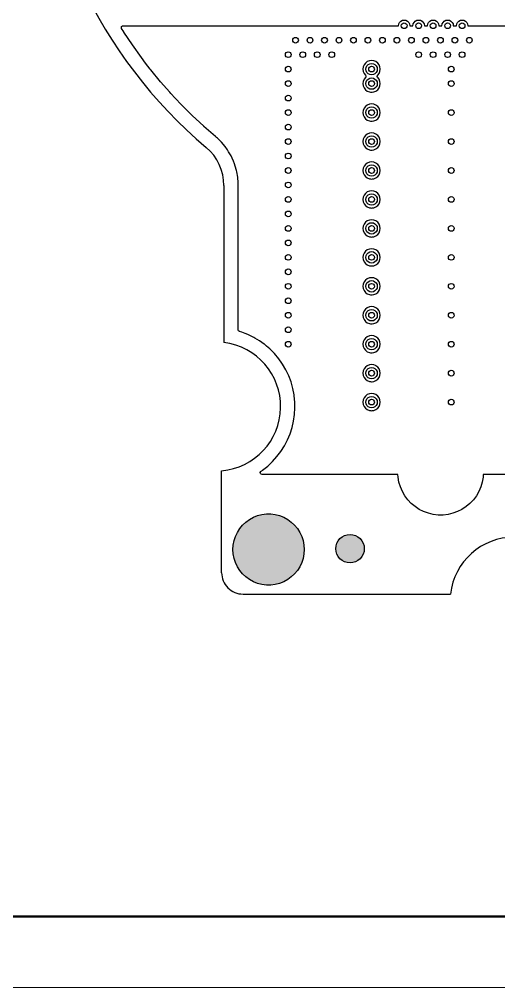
# Model space of a CAD drawing. Header units: millimetres. Extents: x -3894 to -3474, y -291 to 6.
# Drawn here: x -3843.2 to -3809.6, y -291 to -223 of the extents above; entities that cross this region are included whole.
import ezdxf

# ---------------------------------------------------------------- set-up
doc = ezdxf.new("R2010")
doc.units = ezdxf.units.MM
doc.layers.add('BLACK', color=7, linetype='Continuous')
doc.layers.add('ОСНОВНОЙ', color=7, linetype='Continuous', lineweight=25)

msp = doc.modelspace()

# ---------------------------------------------------------------- hatches: boundary and pattern name
h = msp.add_hatch(color=256)
h.paths.add_polyline_path([(-3823.26, -260.233), (-3823.279, -259.92), (-3823.338, -259.611), (-3823.435, -259.313), (-3823.569, -259.029), (-3823.737, -258.764), (-3823.937, -258.522), (-3824.166, -258.307), (-3824.42, -258.122), (-3824.695, -257.971), (-3824.987, -257.855), (-3825.291, -257.777), (-3825.603, -257.738), (-3825.917, -257.738), (-3826.228, -257.777), (-3826.532, -257.855), (-3826.824, -257.971), (-3827.099, -258.122), (-3827.353, -258.307), (-3827.582, -258.522), (-3827.782, -258.764), (-3827.95, -259.029), (-3828.084, -259.313), (-3828.181, -259.611), (-3828.24, -259.92), (-3828.26, -260.233), (-3828.24, -260.546), (-3828.181, -260.855), (-3828.084, -261.153), (-3827.95, -261.437), (-3827.782, -261.703), (-3827.582, -261.944), (-3827.353, -262.159), (-3827.099, -262.344), (-3826.824, -262.495), (-3826.532, -262.611), (-3826.228, -262.689), (-3825.917, -262.728), (-3825.603, -262.728), (-3825.291, -262.689), (-3824.987, -262.611), (-3824.695, -262.495), (-3824.42, -262.344), (-3824.166, -262.159), (-3823.937, -261.944), (-3823.737, -261.703), (-3823.569, -261.437), (-3823.435, -261.153), (-3823.338, -260.855), (-3823.279, -260.546)])
h.paths.add_polyline_path([(-3819.064, -259.978), (-3819.121, -259.79), (-3819.213, -259.617), (-3819.338, -259.466), (-3819.489, -259.342), (-3819.662, -259.249), (-3819.85, -259.192), (-3820.045, -259.173), (-3820.24, -259.192), (-3820.427, -259.249), (-3820.6, -259.342), (-3820.752, -259.466), (-3820.876, -259.617), (-3820.969, -259.79), (-3821.025, -259.978), (-3821.045, -260.173), (-3821.025, -260.368), (-3820.969, -260.556), (-3820.876, -260.729), (-3820.752, -260.88), (-3820.6, -261.005), (-3820.427, -261.097), (-3820.24, -261.154), (-3820.045, -261.173), (-3819.85, -261.154), (-3819.662, -261.097), (-3819.489, -261.005), (-3819.338, -260.88), (-3819.213, -260.729), (-3819.121, -260.556), (-3819.064, -260.368), (-3819.045, -260.173)])
h.paths.add_polyline_path([(-3800.716, -253.792), (-3800.854, -253.472), (-3801.028, -253.17), (-3801.237, -252.89), (-3801.476, -252.636), (-3801.743, -252.412), (-3802.035, -252.22), (-3802.346, -252.063), (-3802.674, -251.944), (-3803.014, -251.864), (-3803.36, -251.823), (-3803.709, -251.823), (-3804.056, -251.864), (-3804.395, -251.944), (-3804.723, -252.063), (-3805.035, -252.22), (-3805.326, -252.412), (-3805.593, -252.636), (-3805.833, -252.89), (-3806.041, -253.17), (-3806.216, -253.472), (-3806.354, -253.792), (-3806.454, -254.126), (-3806.514, -254.47), (-3806.535, -254.818), (-3806.514, -255.166), (-3806.454, -255.51), (-3806.354, -255.844), (-3806.216, -256.164), (-3806.041, -256.467), (-3805.833, -256.746), (-3805.593, -257), (-3805.326, -257.224), (-3805.035, -257.416), (-3804.723, -257.573), (-3804.395, -257.692), (-3804.056, -257.772), (-3803.709, -257.813), (-3803.36, -257.813), (-3803.014, -257.772), (-3802.674, -257.692), (-3802.346, -257.573), (-3802.035, -257.416), (-3801.743, -257.224), (-3801.476, -257), (-3801.237, -256.746), (-3801.028, -256.467), (-3800.854, -256.164), (-3800.716, -255.844), (-3800.616, -255.51), (-3800.555, -255.166), (-3800.535, -254.818), (-3800.555, -254.47), (-3800.616, -254.126)])
h.paths.add_polyline_path([(-3796.204, -252.478), (-3796.261, -252.29), (-3796.353, -252.117), (-3796.478, -251.966), (-3796.629, -251.842), (-3796.802, -251.749), (-3796.99, -251.692), (-3797.185, -251.673), (-3797.38, -251.692), (-3797.567, -251.749), (-3797.74, -251.842), (-3797.892, -251.966), (-3798.016, -252.117), (-3798.109, -252.29), (-3798.165, -252.478), (-3798.185, -252.673), (-3798.165, -252.868), (-3798.109, -253.056), (-3798.016, -253.229), (-3797.892, -253.38), (-3797.74, -253.505), (-3797.567, -253.597), (-3797.38, -253.654), (-3797.185, -253.673), (-3796.99, -253.654), (-3796.802, -253.597), (-3796.629, -253.505), (-3796.478, -253.38), (-3796.353, -253.229), (-3796.261, -253.056), (-3796.204, -252.868), (-3796.185, -252.673)])
h.paths.add_polyline_path([(-3796.261, -259.79), (-3796.353, -259.617), (-3796.478, -259.466), (-3796.629, -259.342), (-3796.802, -259.249), (-3796.99, -259.192), (-3797.185, -259.173), (-3797.38, -259.192), (-3797.567, -259.249), (-3797.74, -259.342), (-3797.892, -259.466), (-3798.016, -259.617), (-3798.109, -259.79), (-3798.165, -259.978), (-3798.185, -260.173), (-3798.165, -260.368), (-3798.109, -260.556), (-3798.016, -260.729), (-3797.892, -260.88), (-3797.74, -261.005), (-3797.567, -261.097), (-3797.38, -261.154), (-3797.185, -261.173), (-3796.99, -261.154), (-3796.802, -261.097), (-3796.629, -261.005), (-3796.478, -260.88), (-3796.353, -260.729), (-3796.261, -260.556), (-3796.204, -260.368), (-3796.185, -260.173), (-3796.204, -259.978)])
h.paths.add_polyline_path([(-3788.354, -259.92), (-3788.413, -259.611), (-3788.51, -259.313), (-3788.644, -259.029), (-3788.812, -258.764), (-3789.012, -258.522), (-3789.241, -258.307), (-3789.495, -258.122), (-3789.77, -257.971), (-3790.062, -257.855), (-3790.366, -257.777), (-3790.678, -257.738), (-3790.992, -257.738), (-3791.303, -257.777), (-3791.607, -257.855), (-3791.899, -257.971), (-3792.174, -258.122), (-3792.428, -258.307), (-3792.657, -258.522), (-3792.857, -258.764), (-3793.025, -259.029), (-3793.159, -259.313), (-3793.256, -259.611), (-3793.315, -259.92), (-3793.335, -260.233), (-3793.315, -260.546), (-3793.256, -260.855), (-3793.159, -261.153), (-3793.025, -261.437), (-3792.857, -261.703), (-3792.657, -261.944), (-3792.428, -262.159), (-3792.174, -262.344), (-3791.899, -262.495), (-3791.607, -262.611), (-3791.303, -262.689), (-3790.992, -262.728), (-3790.678, -262.728), (-3790.366, -262.689), (-3790.062, -262.611), (-3789.77, -262.495), (-3789.495, -262.344), (-3789.241, -262.159), (-3789.012, -261.944), (-3788.812, -261.703), (-3788.644, -261.437), (-3788.51, -261.153), (-3788.413, -260.855), (-3788.354, -260.546), (-3788.335, -260.233)])

# ---------------------------------------------------------------- linework, layer by layer
at = {"color": 7, "linetype": 'Continuous', "lineweight": 50}
msp.add_line((-3873.756, -285.979), (-3478.756, -285.979), dxfattribs=at)
at = {"color": 7, "linetype": 'Continuous', "lineweight": 18}
msp.add_line((-3893.756, -290.979), (-3473.756, -290.979), dxfattribs=at)
at = {"layer": 'BLACK', "linetype": 'Continuous'}
for p, q in [((-3836.087, -223.594), (-3836.067, -223.528)), ((-3836.067, -223.528), (-3836.013, -223.483)), ((-3836.013, -223.483), (-3835.964, -223.473)), ((-3835.964, -223.473), (-3816.65, -223.473)), ((-3816.65, -223.473), (-3816.63, -223.349)), ((-3816.63, -223.349), (-3816.573, -223.238)), ((-3816.573, -223.238), (-3816.485, -223.149)), ((-3816.485, -223.149), (-3816.373, -223.092)), ((-3816.373, -223.092), (-3816.25, -223.073)), ((-3816.25, -223.073), (-3816.126, -223.092)), ((-3816.126, -223.092), (-3816.015, -223.149)), ((-3816.015, -223.149), (-3815.926, -223.238)), ((-3815.926, -223.238), (-3815.869, -223.349)), ((-3815.869, -223.349), (-3815.85, -223.473)), ((-3815.85, -223.473), (-3815.634, -223.473)), ((-3815.634, -223.473), (-3815.614, -223.349)), ((-3815.614, -223.349), (-3815.557, -223.238)), ((-3815.557, -223.238), (-3815.469, -223.149)), ((-3815.469, -223.149), (-3815.357, -223.092)), ((-3815.357, -223.092), (-3815.234, -223.073)), ((-3815.234, -223.073), (-3815.11, -223.092)), ((-3815.11, -223.092), (-3814.999, -223.149)), ((-3814.999, -223.149), (-3814.91, -223.238)), ((-3814.91, -223.238), (-3814.853, -223.349)), ((-3814.853, -223.349), (-3814.834, -223.473)), ((-3814.834, -223.473), (-3814.618, -223.473)), ((-3814.618, -223.473), (-3814.598, -223.349)), ((-3814.598, -223.349), (-3814.541, -223.238)), ((-3814.541, -223.238), (-3814.453, -223.149)), ((-3814.453, -223.149), (-3814.341, -223.092)), ((-3814.341, -223.092), (-3814.218, -223.073)), ((-3814.218, -223.073), (-3814.094, -223.092)), ((-3814.094, -223.092), (-3813.983, -223.149)), ((-3813.983, -223.149), (-3813.894, -223.238)), ((-3813.894, -223.238), (-3813.837, -223.349)), ((-3813.837, -223.349), (-3813.818, -223.473)), ((-3813.818, -223.473), (-3813.602, -223.473)), ((-3813.602, -223.473), (-3813.582, -223.349)), ((-3813.582, -223.349), (-3813.525, -223.238)), ((-3813.525, -223.238), (-3813.437, -223.149)), ((-3813.437, -223.149), (-3813.325, -223.092)), ((-3813.325, -223.092), (-3813.202, -223.073)), ((-3813.202, -223.073), (-3813.078, -223.092)), ((-3813.078, -223.092), (-3812.967, -223.149)), ((-3812.967, -223.149), (-3812.878, -223.238)), ((-3812.878, -223.238), (-3812.821, -223.349)), ((-3812.821, -223.349), (-3812.802, -223.473)), ((-3812.802, -223.473), (-3812.586, -223.473)), ((-3812.586, -223.473), (-3812.566, -223.349)), ((-3812.566, -223.349), (-3812.509, -223.238)), ((-3812.509, -223.238), (-3812.421, -223.149)), ((-3812.421, -223.149), (-3812.309, -223.092)), ((-3812.309, -223.092), (-3812.186, -223.073)), ((-3812.186, -223.073), (-3812.062, -223.092)), ((-3812.062, -223.092), (-3811.951, -223.149)), ((-3811.951, -223.149), (-3811.862, -223.238)), ((-3811.862, -223.238), (-3811.805, -223.349)), ((-3811.805, -223.349), (-3811.786, -223.473)), ((-3811.786, -223.473), (-3781.098, -223.473)), ((-3836.069, -223.662), (-3836.087, -223.594)), ((-3835.915, -223.913), (-3836.069, -223.662)), ((-3835.912, -223.916), (-3835.915, -223.913)), ((-3835.314, -224.819), (-3835.912, -223.916)), ((-3835.311, -224.822), (-3835.314, -224.819)), ((-3834.683, -225.705), (-3835.311, -224.822)), ((-3834.68, -225.708), (-3834.683, -225.705)), ((-3834.387, -226.093), (-3834.68, -225.708)), ((-3834.059, -226.521), (-3834.387, -226.093)), ((-3819.06, -226.218), (-3819.121, -226.364)), ((-3818.964, -226.093), (-3819.06, -226.218)), ((-3818.839, -225.996), (-3818.964, -226.093)), ((-3818.859, -226.286), (-3818.771, -226.197)), ((-3818.693, -225.936), (-3818.839, -225.996)), ((-3818.771, -226.197), (-3818.659, -226.14)), ((-3818.536, -225.915), (-3818.693, -225.936)), ((-3818.693, -225.936), (-3818.693, -225.936)), ((-3818.659, -226.14), (-3818.536, -226.121)), ((-3818.379, -225.936), (-3818.536, -225.915)), ((-3818.536, -225.915), (-3818.536, -225.915)), ((-3818.536, -226.121), (-3818.412, -226.14)), ((-3818.412, -226.14), (-3818.301, -226.197)), ((-3818.233, -225.996), (-3818.379, -225.936)), ((-3818.379, -225.936), (-3818.379, -225.936)), ((-3818.301, -226.197), (-3818.212, -226.286)), ((-3818.108, -226.093), (-3818.233, -225.996)), ((-3818.011, -226.218), (-3818.108, -226.093)), ((-3817.951, -226.364), (-3818.011, -226.218)), ((-3834.023, -226.569), (-3834.059, -226.521)), ((-3834.02, -226.572), (-3834.023, -226.569)), ((-3833.334, -227.41), (-3834.02, -226.572)), ((-3819.121, -226.364), (-3819.142, -226.521)), ((-3819.142, -226.521), (-3819.142, -226.521)), ((-3819.142, -226.521), (-3819.121, -226.678)), ((-3819.121, -226.364), (-3819.121, -226.364)), ((-3819.121, -226.678), (-3819.121, -226.678)), ((-3819.121, -226.678), (-3819.06, -226.824)), ((-3819.06, -226.824), (-3818.961, -226.953)), ((-3818.961, -226.953), (-3818.936, -227.018)), ((-3818.936, -226.521), (-3818.916, -226.397)), ((-3818.916, -226.644), (-3818.936, -226.521)), ((-3818.916, -226.397), (-3818.859, -226.286)), ((-3818.859, -226.756), (-3818.916, -226.644)), ((-3818.771, -226.844), (-3818.859, -226.756)), ((-3818.659, -226.901), (-3818.771, -226.844)), ((-3818.536, -226.921), (-3818.659, -226.901)), ((-3818.412, -226.901), (-3818.536, -226.921)), ((-3818.301, -226.844), (-3818.412, -226.901)), ((-3818.212, -226.756), (-3818.301, -226.844)), ((-3818.212, -226.286), (-3818.155, -226.397)), ((-3818.155, -226.644), (-3818.212, -226.756)), ((-3818.155, -226.397), (-3818.136, -226.521)), ((-3818.136, -226.521), (-3818.155, -226.644)), ((-3818.122, -226.971), (-3818.111, -226.953)), ((-3818.111, -226.953), (-3818.108, -226.949)), ((-3818.108, -226.949), (-3818.011, -226.824)), ((-3818.108, -226.949), (-3818.108, -226.949)), ((-3818.011, -226.824), (-3817.951, -226.678)), ((-3817.934, -226.491), (-3817.951, -226.364)), ((-3817.951, -226.364), (-3817.951, -226.364)), ((-3817.951, -226.678), (-3817.93, -226.521)), ((-3817.93, -226.521), (-3817.934, -226.491)), ((-3817.93, -226.521), (-3817.93, -226.521)), ((-3833.331, -227.413), (-3833.334, -227.41)), ((-3832.689, -228.147), (-3833.331, -227.413)), ((-3819.121, -227.38), (-3819.142, -227.537)), ((-3819.142, -227.537), (-3819.142, -227.537)), ((-3819.142, -227.537), (-3819.121, -227.694)), ((-3819.06, -227.234), (-3819.121, -227.38)), ((-3819.121, -227.38), (-3819.121, -227.38)), ((-3818.961, -227.104), (-3819.06, -227.234)), ((-3818.95, -227.087), (-3818.961, -227.104)), ((-3818.936, -227.018), (-3818.95, -227.087)), ((-3818.936, -227.537), (-3818.916, -227.413)), ((-3818.916, -227.66), (-3818.936, -227.537)), ((-3818.916, -227.413), (-3818.859, -227.302)), ((-3818.859, -227.302), (-3818.771, -227.213)), ((-3818.771, -227.213), (-3818.659, -227.156)), ((-3818.659, -227.156), (-3818.536, -227.137)), ((-3818.536, -227.137), (-3818.412, -227.156)), ((-3818.412, -227.156), (-3818.301, -227.213)), ((-3818.301, -227.213), (-3818.212, -227.302)), ((-3818.212, -227.302), (-3818.155, -227.413)), ((-3818.155, -227.413), (-3818.136, -227.537)), ((-3818.136, -227.537), (-3818.155, -227.66)), ((-3818.136, -227.039), (-3818.122, -226.971)), ((-3818.111, -227.104), (-3818.136, -227.039)), ((-3818.108, -227.109), (-3818.111, -227.104)), ((-3818.011, -227.234), (-3818.108, -227.109)), ((-3818.108, -227.109), (-3818.108, -227.109)), ((-3817.951, -227.38), (-3818.011, -227.234)), ((-3817.93, -227.537), (-3817.951, -227.38)), ((-3817.951, -227.694), (-3817.93, -227.537)), ((-3832.618, -228.228), (-3832.689, -228.147)), ((-3832.615, -228.231), (-3832.618, -228.228)), ((-3832.313, -228.553), (-3832.615, -228.231)), ((-3819.121, -227.694), (-3819.121, -227.694)), ((-3819.121, -227.694), (-3819.06, -227.84)), ((-3819.06, -227.84), (-3818.964, -227.965)), ((-3818.964, -227.965), (-3818.839, -228.061)), ((-3818.859, -227.772), (-3818.916, -227.66)), ((-3818.771, -227.86), (-3818.859, -227.772)), ((-3818.839, -228.061), (-3818.693, -228.122)), ((-3818.659, -227.917), (-3818.771, -227.86)), ((-3818.693, -228.122), (-3818.614, -228.132)), ((-3818.536, -227.937), (-3818.659, -227.917)), ((-3818.614, -228.132), (-3818.536, -228.142)), ((-3818.412, -227.917), (-3818.536, -227.937)), ((-3818.536, -228.142), (-3818.484, -228.136)), ((-3818.536, -228.142), (-3818.536, -228.142)), ((-3818.536, -228.142), (-3818.536, -228.142)), ((-3818.484, -228.136), (-3818.379, -228.122)), ((-3818.301, -227.86), (-3818.412, -227.917)), ((-3818.379, -228.122), (-3818.233, -228.061)), ((-3818.212, -227.772), (-3818.301, -227.86)), ((-3818.233, -228.061), (-3818.108, -227.965)), ((-3818.155, -227.66), (-3818.212, -227.772)), ((-3818.108, -227.965), (-3818.011, -227.84)), ((-3818.011, -227.84), (-3817.951, -227.694)), ((-3831.874, -229.022), (-3832.313, -228.553)), ((-3818.693, -228.984), (-3818.839, -229.044)), ((-3818.536, -228.963), (-3818.693, -228.984)), ((-3818.693, -228.984), (-3818.693, -228.984)), ((-3818.379, -228.984), (-3818.536, -228.963)), ((-3818.536, -228.963), (-3818.536, -228.963)), ((-3818.28, -229.025), (-3818.379, -228.984)), ((-3818.379, -228.984), (-3818.379, -228.984)), ((-3831.871, -229.025), (-3831.874, -229.022)), ((-3831.825, -229.071), (-3831.871, -229.025)), ((-3831.326, -229.569), (-3831.825, -229.071)), ((-3831.169, -229.726), (-3831.326, -229.569)), ((-3819.121, -229.412), (-3819.142, -229.569)), ((-3819.142, -229.569), (-3819.142, -229.569)), ((-3819.142, -229.569), (-3819.121, -229.726)), ((-3819.06, -229.266), (-3819.121, -229.412)), ((-3819.121, -229.412), (-3819.121, -229.412)), ((-3818.964, -229.141), (-3819.06, -229.266)), ((-3818.839, -229.044), (-3818.964, -229.141)), ((-3818.936, -229.569), (-3818.916, -229.445)), ((-3818.916, -229.692), (-3818.936, -229.569)), ((-3818.916, -229.445), (-3818.859, -229.334)), ((-3818.859, -229.334), (-3818.771, -229.245)), ((-3818.771, -229.245), (-3818.659, -229.188)), ((-3818.659, -229.188), (-3818.536, -229.169)), ((-3818.536, -229.169), (-3818.412, -229.188)), ((-3818.412, -229.188), (-3818.301, -229.245)), ((-3818.301, -229.245), (-3818.212, -229.334)), ((-3818.233, -229.044), (-3818.28, -229.025)), ((-3818.108, -229.141), (-3818.233, -229.044)), ((-3818.212, -229.334), (-3818.155, -229.445)), ((-3818.155, -229.445), (-3818.136, -229.569)), ((-3818.136, -229.569), (-3818.155, -229.692)), ((-3818.011, -229.266), (-3818.108, -229.141)), ((-3817.951, -229.412), (-3818.011, -229.266)), ((-3817.93, -229.569), (-3817.951, -229.412)), ((-3817.951, -229.726), (-3817.93, -229.569)), ((-3831.105, -229.79), (-3831.169, -229.726)), ((-3831.102, -229.793), (-3831.105, -229.79)), ((-3830.86, -230.019), (-3831.102, -229.793)), ((-3830.31, -230.532), (-3830.86, -230.019)), ((-3819.121, -229.726), (-3819.121, -229.726)), ((-3819.121, -229.726), (-3819.06, -229.872)), ((-3819.06, -229.872), (-3818.964, -229.997)), ((-3818.964, -229.997), (-3818.839, -230.093)), ((-3818.859, -229.804), (-3818.916, -229.692)), ((-3818.771, -229.892), (-3818.859, -229.804)), ((-3818.839, -230.093), (-3818.693, -230.154)), ((-3818.659, -229.949), (-3818.771, -229.892)), ((-3818.693, -230.154), (-3818.614, -230.164)), ((-3818.536, -229.969), (-3818.659, -229.949)), ((-3818.614, -230.164), (-3818.536, -230.174)), ((-3818.412, -229.949), (-3818.536, -229.969)), ((-3818.536, -230.174), (-3818.484, -230.168)), ((-3818.536, -230.174), (-3818.536, -230.174)), ((-3818.536, -230.174), (-3818.536, -230.174)), ((-3818.484, -230.168), (-3818.379, -230.154)), ((-3818.301, -229.892), (-3818.412, -229.949)), ((-3818.379, -230.154), (-3818.233, -230.093)), ((-3818.212, -229.804), (-3818.301, -229.892)), ((-3818.233, -230.093), (-3818.108, -229.997)), ((-3818.155, -229.692), (-3818.212, -229.804)), ((-3818.108, -229.997), (-3818.011, -229.872)), ((-3818.011, -229.872), (-3817.951, -229.726)), ((-3830.307, -230.535), (-3830.31, -230.532)), ((-3829.49, -231.248), (-3830.307, -230.535)), ((-3818.693, -231.016), (-3818.839, -231.076)), ((-3818.536, -230.995), (-3818.693, -231.016)), ((-3818.693, -231.016), (-3818.693, -231.016)), ((-3818.379, -231.016), (-3818.536, -230.995)), ((-3818.536, -230.995), (-3818.536, -230.995)), ((-3818.233, -231.076), (-3818.379, -231.016)), ((-3818.379, -231.016), (-3818.379, -231.016)), ((-3829.488, -231.249), (-3829.49, -231.248)), ((-3829.415, -231.311), (-3829.488, -231.249)), ((-3829.413, -231.312), (-3829.415, -231.311)), ((-3829.339, -231.376), (-3829.413, -231.312)), ((-3829.115, -231.601), (-3829.339, -231.376)), ((-3829.339, -231.376), (-3829.339, -231.376)), ((-3829.062, -231.654), (-3829.115, -231.601)), ((-3828.811, -231.955), (-3829.062, -231.654)), ((-3829.062, -231.654), (-3829.062, -231.654)), ((-3819.121, -231.444), (-3819.142, -231.601)), ((-3819.142, -231.601), (-3819.142, -231.601)), ((-3819.142, -231.601), (-3819.121, -231.758)), ((-3819.06, -231.298), (-3819.121, -231.444)), ((-3819.121, -231.444), (-3819.121, -231.444)), ((-3818.964, -231.173), (-3819.06, -231.298)), ((-3818.839, -231.076), (-3818.964, -231.173)), ((-3818.936, -231.601), (-3818.916, -231.477)), ((-3818.916, -231.724), (-3818.936, -231.601)), ((-3818.916, -231.477), (-3818.859, -231.366)), ((-3818.859, -231.366), (-3818.771, -231.277)), ((-3818.771, -231.277), (-3818.659, -231.22)), ((-3818.659, -231.22), (-3818.536, -231.201)), ((-3818.536, -231.201), (-3818.412, -231.22)), ((-3818.412, -231.22), (-3818.301, -231.277)), ((-3818.301, -231.277), (-3818.212, -231.366)), ((-3818.108, -231.173), (-3818.233, -231.076)), ((-3818.212, -231.366), (-3818.155, -231.477)), ((-3818.155, -231.477), (-3818.136, -231.601)), ((-3818.136, -231.601), (-3818.155, -231.724)), ((-3818.011, -231.298), (-3818.108, -231.173)), ((-3817.951, -231.444), (-3818.011, -231.298)), ((-3817.935, -231.565), (-3817.951, -231.444)), ((-3817.951, -231.444), (-3817.951, -231.444)), ((-3817.951, -231.758), (-3817.93, -231.601)), ((-3817.93, -231.601), (-3817.935, -231.565)), ((-3828.65, -232.186), (-3828.811, -231.955)), ((-3828.811, -231.955), (-3828.811, -231.955)), ((-3828.811, -231.955), (-3828.811, -231.955)), ((-3828.587, -232.276), (-3828.65, -232.186)), ((-3828.566, -232.314), (-3828.587, -232.276)), ((-3828.587, -232.276), (-3828.587, -232.276)), ((-3828.392, -232.616), (-3828.566, -232.314)), ((-3819.121, -231.758), (-3819.121, -231.758)), ((-3819.121, -231.758), (-3819.06, -231.904)), ((-3819.06, -231.904), (-3818.964, -232.029)), ((-3818.964, -232.029), (-3818.839, -232.125)), ((-3818.859, -231.836), (-3818.916, -231.724)), ((-3818.771, -231.924), (-3818.859, -231.836)), ((-3818.839, -232.125), (-3818.693, -232.186)), ((-3818.659, -231.981), (-3818.771, -231.924)), ((-3818.693, -232.186), (-3818.614, -232.196)), ((-3818.536, -232.001), (-3818.659, -231.981)), ((-3818.614, -232.196), (-3818.536, -232.206)), ((-3818.412, -231.981), (-3818.536, -232.001)), ((-3818.536, -232.206), (-3818.484, -232.2)), ((-3818.536, -232.206), (-3818.536, -232.206)), ((-3818.536, -232.206), (-3818.536, -232.206)), ((-3818.484, -232.2), (-3818.379, -232.186)), ((-3818.301, -231.924), (-3818.412, -231.981)), ((-3818.379, -232.186), (-3818.233, -232.125)), ((-3818.212, -231.836), (-3818.301, -231.924)), ((-3818.233, -232.125), (-3818.108, -232.029)), ((-3818.155, -231.724), (-3818.212, -231.836)), ((-3818.108, -232.029), (-3818.011, -231.904)), ((-3818.011, -231.904), (-3817.951, -231.758)), ((-3828.318, -232.777), (-3828.392, -232.616)), ((-3828.392, -232.616), (-3828.392, -232.616)), ((-3828.392, -232.616), (-3828.392, -232.616)), ((-3828.227, -232.972), (-3828.318, -232.777)), ((-3828.155, -233.171), (-3828.227, -232.972)), ((-3818.693, -233.048), (-3818.839, -233.108)), ((-3818.536, -233.027), (-3818.693, -233.048)), ((-3818.693, -233.048), (-3818.693, -233.048)), ((-3818.379, -233.048), (-3818.536, -233.027)), ((-3818.536, -233.027), (-3818.536, -233.027)), ((-3818.233, -233.108), (-3818.379, -233.048)), ((-3818.379, -233.048), (-3818.379, -233.048)), ((-3828.098, -233.33), (-3828.155, -233.171)), ((-3828.094, -233.34), (-3828.098, -233.33)), ((-3828.016, -233.633), (-3828.094, -233.34)), ((-3827.993, -233.719), (-3828.016, -233.633)), ((-3827.925, -234.105), (-3827.993, -233.719)), ((-3819.121, -233.476), (-3819.142, -233.633)), ((-3819.142, -233.633), (-3819.142, -233.633)), ((-3819.142, -233.633), (-3819.121, -233.79)), ((-3819.06, -233.33), (-3819.121, -233.476)), ((-3819.121, -233.476), (-3819.121, -233.476)), ((-3818.964, -233.205), (-3819.06, -233.33)), ((-3818.839, -233.108), (-3818.964, -233.205)), ((-3818.936, -233.633), (-3818.916, -233.509)), ((-3818.916, -233.756), (-3818.936, -233.633)), ((-3818.916, -233.509), (-3818.859, -233.398)), ((-3818.859, -233.398), (-3818.771, -233.309)), ((-3818.771, -233.309), (-3818.659, -233.252)), ((-3818.659, -233.252), (-3818.536, -233.233)), ((-3818.536, -233.233), (-3818.412, -233.252)), ((-3818.412, -233.252), (-3818.301, -233.309)), ((-3818.301, -233.309), (-3818.212, -233.398)), ((-3818.108, -233.205), (-3818.233, -233.108)), ((-3818.212, -233.398), (-3818.155, -233.509)), ((-3818.155, -233.509), (-3818.136, -233.633)), ((-3818.136, -233.633), (-3818.155, -233.756)), ((-3818.011, -233.33), (-3818.108, -233.205)), ((-3817.951, -233.476), (-3818.011, -233.33)), ((-3817.93, -233.633), (-3817.951, -233.476)), ((-3817.951, -233.79), (-3817.93, -233.633)), ((-3827.891, -234.496), (-3827.925, -234.105)), ((-3827.925, -234.105), (-3827.925, -234.105)), ((-3819.121, -233.79), (-3819.121, -233.79)), ((-3819.121, -233.79), (-3819.08, -233.889)), ((-3819.08, -233.889), (-3819.06, -233.936)), ((-3819.06, -233.936), (-3818.964, -234.061)), ((-3818.964, -234.061), (-3818.839, -234.157)), ((-3818.859, -233.868), (-3818.916, -233.756)), ((-3818.771, -233.956), (-3818.859, -233.868)), ((-3818.839, -234.157), (-3818.693, -234.218)), ((-3818.659, -234.013), (-3818.771, -233.956)), ((-3818.693, -234.218), (-3818.614, -234.228)), ((-3818.536, -234.033), (-3818.659, -234.013)), ((-3818.614, -234.228), (-3818.536, -234.238)), ((-3818.412, -234.013), (-3818.536, -234.033)), ((-3818.536, -234.238), (-3818.463, -234.229)), ((-3818.536, -234.238), (-3818.536, -234.238)), ((-3818.536, -234.238), (-3818.536, -234.238)), ((-3818.463, -234.229), (-3818.379, -234.218)), ((-3818.301, -233.956), (-3818.412, -234.013)), ((-3818.379, -234.218), (-3818.233, -234.157)), ((-3818.212, -233.868), (-3818.301, -233.956)), ((-3818.233, -234.157), (-3818.108, -234.061)), ((-3818.155, -233.756), (-3818.212, -233.868)), ((-3818.108, -234.061), (-3818.011, -233.936)), ((-3818.011, -233.936), (-3817.951, -233.79)), ((-3828.892, -234.691), (-3828.892, -245.711)), ((-3827.892, -234.712), (-3827.891, -234.496)), ((-3827.892, -235.665), (-3827.892, -234.712)), ((-3827.891, -234.496), (-3827.891, -234.496)), ((-3818.693, -235.08), (-3818.839, -235.14)), ((-3818.536, -235.059), (-3818.693, -235.08)), ((-3818.693, -235.08), (-3818.693, -235.08)), ((-3818.379, -235.08), (-3818.536, -235.059)), ((-3818.536, -235.059), (-3818.536, -235.059)), ((-3818.233, -235.14), (-3818.379, -235.08)), ((-3818.379, -235.08), (-3818.379, -235.08)), ((-3827.892, -237.697), (-3827.892, -235.665)), ((-3819.121, -235.508), (-3819.142, -235.665)), ((-3819.142, -235.665), (-3819.142, -235.665)), ((-3819.142, -235.665), (-3819.121, -235.822)), ((-3819.06, -235.362), (-3819.121, -235.508)), ((-3819.121, -235.508), (-3819.121, -235.508)), ((-3818.964, -235.237), (-3819.06, -235.362)), ((-3818.839, -235.14), (-3818.964, -235.237)), ((-3818.936, -235.665), (-3818.916, -235.541)), ((-3818.916, -235.788), (-3818.936, -235.665)), ((-3818.916, -235.541), (-3818.859, -235.43)), ((-3818.859, -235.9), (-3818.916, -235.788)), ((-3818.859, -235.43), (-3818.771, -235.341)), ((-3818.771, -235.341), (-3818.659, -235.284)), ((-3818.659, -235.284), (-3818.536, -235.265)), ((-3818.536, -235.265), (-3818.412, -235.284)), ((-3818.412, -235.284), (-3818.301, -235.341)), ((-3818.301, -235.341), (-3818.212, -235.43)), ((-3818.108, -235.237), (-3818.233, -235.14)), ((-3818.212, -235.43), (-3818.155, -235.541)), ((-3818.155, -235.788), (-3818.212, -235.9)), ((-3818.155, -235.541), (-3818.136, -235.665)), ((-3818.136, -235.665), (-3818.155, -235.788)), ((-3818.011, -235.362), (-3818.108, -235.237)), ((-3817.951, -235.508), (-3818.011, -235.362)), ((-3817.93, -235.665), (-3817.951, -235.508)), ((-3817.951, -235.822), (-3817.93, -235.665)), ((-3819.121, -235.822), (-3819.121, -235.822)), ((-3819.121, -235.822), (-3819.06, -235.968)), ((-3819.06, -235.968), (-3818.964, -236.093)), ((-3818.964, -236.093), (-3818.839, -236.189)), ((-3818.771, -235.988), (-3818.859, -235.9)), ((-3818.839, -236.189), (-3818.693, -236.25)), ((-3818.659, -236.045), (-3818.771, -235.988)), ((-3818.693, -236.25), (-3818.614, -236.26)), ((-3818.536, -236.065), (-3818.659, -236.045)), ((-3818.614, -236.26), (-3818.536, -236.27)), ((-3818.412, -236.045), (-3818.536, -236.065)), ((-3818.536, -236.27), (-3818.484, -236.264)), ((-3818.536, -236.27), (-3818.536, -236.27)), ((-3818.536, -236.27), (-3818.536, -236.27)), ((-3818.484, -236.264), (-3818.379, -236.25)), ((-3818.301, -235.988), (-3818.412, -236.045)), ((-3818.379, -236.25), (-3818.233, -236.189)), ((-3818.212, -235.9), (-3818.301, -235.988)), ((-3818.233, -236.189), (-3818.108, -236.093)), ((-3818.108, -236.093), (-3818.011, -235.968)), ((-3818.011, -235.968), (-3817.951, -235.822)), ((-3818.693, -237.112), (-3818.839, -237.172)), ((-3818.536, -237.091), (-3818.693, -237.112)), ((-3818.693, -237.112), (-3818.693, -237.112)), ((-3818.379, -237.112), (-3818.536, -237.091)), ((-3818.536, -237.091), (-3818.536, -237.091)), ((-3818.233, -237.172), (-3818.379, -237.112)), ((-3818.379, -237.112), (-3818.379, -237.112)), ((-3827.892, -239.729), (-3827.892, -237.697)), ((-3819.121, -237.54), (-3819.142, -237.697)), ((-3819.142, -237.697), (-3819.142, -237.697)), ((-3819.142, -237.697), (-3819.121, -237.854)), ((-3819.06, -237.394), (-3819.121, -237.54)), ((-3819.121, -237.54), (-3819.121, -237.54)), ((-3818.964, -237.269), (-3819.06, -237.394)), ((-3818.839, -237.172), (-3818.964, -237.269)), ((-3818.936, -237.697), (-3818.916, -237.573)), ((-3818.916, -237.82), (-3818.936, -237.697)), ((-3818.916, -237.573), (-3818.859, -237.462)), ((-3818.859, -237.932), (-3818.916, -237.82)), ((-3818.859, -237.462), (-3818.771, -237.373)), ((-3818.771, -237.373), (-3818.659, -237.316)), ((-3818.659, -237.316), (-3818.536, -237.297)), ((-3818.536, -237.297), (-3818.412, -237.316)), ((-3818.412, -237.316), (-3818.301, -237.373)), ((-3818.301, -237.373), (-3818.212, -237.462)), ((-3818.108, -237.269), (-3818.233, -237.172)), ((-3818.212, -237.462), (-3818.155, -237.573)), ((-3818.155, -237.82), (-3818.212, -237.932)), ((-3818.155, -237.573), (-3818.136, -237.697)), ((-3818.136, -237.697), (-3818.155, -237.82)), ((-3818.011, -237.394), (-3818.108, -237.269)), ((-3817.951, -237.54), (-3818.011, -237.394)), ((-3817.93, -237.697), (-3817.951, -237.54)), ((-3817.951, -237.854), (-3817.93, -237.697)), ((-3819.121, -237.854), (-3819.121, -237.854)), ((-3819.121, -237.854), (-3819.06, -238)), ((-3819.06, -238), (-3818.964, -238.125)), ((-3818.964, -238.125), (-3818.839, -238.221)), ((-3818.771, -238.02), (-3818.859, -237.932)), ((-3818.839, -238.221), (-3818.693, -238.282)), ((-3818.659, -238.077), (-3818.771, -238.02)), ((-3818.693, -238.282), (-3818.614, -238.292)), ((-3818.536, -238.097), (-3818.659, -238.077)), ((-3818.614, -238.292), (-3818.536, -238.302)), ((-3818.412, -238.077), (-3818.536, -238.097)), ((-3818.536, -238.302), (-3818.484, -238.296)), ((-3818.536, -238.302), (-3818.536, -238.302)), ((-3818.536, -238.302), (-3818.536, -238.302)), ((-3818.484, -238.296), (-3818.379, -238.282)), ((-3818.301, -238.02), (-3818.412, -238.077)), ((-3818.379, -238.282), (-3818.233, -238.221)), ((-3818.212, -237.932), (-3818.301, -238.02)), ((-3818.233, -238.221), (-3818.108, -238.125)), ((-3818.108, -238.125), (-3818.011, -238)), ((-3818.011, -238), (-3817.951, -237.854)), ((-3818.693, -239.144), (-3818.839, -239.204)), ((-3818.536, -239.123), (-3818.693, -239.144)), ((-3818.693, -239.144), (-3818.693, -239.144)), ((-3818.379, -239.144), (-3818.536, -239.123)), ((-3818.536, -239.123), (-3818.536, -239.123)), ((-3818.233, -239.204), (-3818.379, -239.144)), ((-3818.379, -239.144), (-3818.379, -239.144)), ((-3827.892, -241.761), (-3827.892, -239.729)), ((-3819.121, -239.572), (-3819.142, -239.729)), ((-3819.142, -239.729), (-3819.142, -239.729)), ((-3819.142, -239.729), (-3819.121, -239.886)), ((-3819.06, -239.426), (-3819.121, -239.572)), ((-3819.121, -239.572), (-3819.121, -239.572)), ((-3818.964, -239.301), (-3819.06, -239.426)), ((-3818.839, -239.204), (-3818.964, -239.301)), ((-3818.936, -239.729), (-3818.916, -239.605)), ((-3818.916, -239.852), (-3818.936, -239.729)), ((-3818.916, -239.605), (-3818.859, -239.494)), ((-3818.859, -239.964), (-3818.916, -239.852)), ((-3818.859, -239.494), (-3818.771, -239.405)), ((-3818.771, -239.405), (-3818.659, -239.348)), ((-3818.659, -239.348), (-3818.536, -239.329)), ((-3818.536, -239.329), (-3818.412, -239.348)), ((-3818.412, -239.348), (-3818.301, -239.405)), ((-3818.301, -239.405), (-3818.212, -239.494)), ((-3818.108, -239.301), (-3818.233, -239.204)), ((-3818.212, -239.494), (-3818.155, -239.605)), ((-3818.155, -239.852), (-3818.212, -239.964)), ((-3818.155, -239.605), (-3818.136, -239.729)), ((-3818.136, -239.729), (-3818.155, -239.852)), ((-3818.011, -239.426), (-3818.108, -239.301)), ((-3817.951, -239.572), (-3818.011, -239.426)), ((-3817.93, -239.729), (-3817.951, -239.572)), ((-3817.951, -239.886), (-3817.93, -239.729)), ((-3819.121, -239.886), (-3819.121, -239.886)), ((-3819.121, -239.886), (-3819.06, -240.032)), ((-3819.06, -240.032), (-3818.964, -240.157)), ((-3818.964, -240.157), (-3818.839, -240.253)), ((-3818.771, -240.052), (-3818.859, -239.964)), ((-3818.839, -240.253), (-3818.693, -240.314)), ((-3818.659, -240.109), (-3818.771, -240.052)), ((-3818.693, -240.314), (-3818.614, -240.324)), ((-3818.536, -240.129), (-3818.659, -240.109)), ((-3818.614, -240.324), (-3818.536, -240.334)), ((-3818.412, -240.109), (-3818.536, -240.129)), ((-3818.536, -240.334), (-3818.484, -240.328)), ((-3818.536, -240.334), (-3818.536, -240.334)), ((-3818.536, -240.334), (-3818.536, -240.334)), ((-3818.484, -240.328), (-3818.379, -240.314)), ((-3818.301, -240.052), (-3818.412, -240.109)), ((-3818.379, -240.314), (-3818.233, -240.253)), ((-3818.212, -239.964), (-3818.301, -240.052)), ((-3818.233, -240.253), (-3818.108, -240.157)), ((-3818.108, -240.157), (-3818.011, -240.032)), ((-3818.011, -240.032), (-3817.951, -239.886)), ((-3818.693, -241.176), (-3818.839, -241.236)), ((-3818.536, -241.155), (-3818.693, -241.176)), ((-3818.693, -241.176), (-3818.693, -241.176)), ((-3818.379, -241.176), (-3818.536, -241.155)), ((-3818.536, -241.155), (-3818.536, -241.155)), ((-3818.233, -241.236), (-3818.379, -241.176)), ((-3818.379, -241.176), (-3818.379, -241.176)), ((-3827.892, -243.793), (-3827.892, -241.761)), ((-3819.121, -241.604), (-3819.142, -241.761)), ((-3819.142, -241.761), (-3819.142, -241.761)), ((-3819.142, -241.761), (-3819.121, -241.918)), ((-3819.06, -241.458), (-3819.121, -241.604)), ((-3819.121, -241.604), (-3819.121, -241.604)), ((-3818.964, -241.333), (-3819.06, -241.458)), ((-3818.839, -241.236), (-3818.964, -241.333)), ((-3818.936, -241.761), (-3818.916, -241.637)), ((-3818.916, -241.884), (-3818.936, -241.761)), ((-3818.916, -241.637), (-3818.859, -241.526)), ((-3818.859, -241.996), (-3818.916, -241.884)), ((-3818.859, -241.526), (-3818.771, -241.437)), ((-3818.771, -241.437), (-3818.659, -241.38)), ((-3818.659, -241.38), (-3818.536, -241.361)), ((-3818.536, -241.361), (-3818.412, -241.38)), ((-3818.412, -241.38), (-3818.301, -241.437)), ((-3818.301, -241.437), (-3818.212, -241.526)), ((-3818.108, -241.333), (-3818.233, -241.236)), ((-3818.212, -241.526), (-3818.155, -241.637)), ((-3818.155, -241.884), (-3818.212, -241.996)), ((-3818.155, -241.637), (-3818.136, -241.761)), ((-3818.136, -241.761), (-3818.155, -241.884)), ((-3818.011, -241.458), (-3818.108, -241.333)), ((-3817.951, -241.604), (-3818.011, -241.458)), ((-3817.93, -241.761), (-3817.951, -241.604)), ((-3817.951, -241.918), (-3817.93, -241.761)), ((-3819.121, -241.918), (-3819.121, -241.918)), ((-3819.121, -241.918), (-3819.06, -242.064)), ((-3819.06, -242.064), (-3818.964, -242.189)), ((-3818.964, -242.189), (-3818.839, -242.285)), ((-3818.771, -242.084), (-3818.859, -241.996)), ((-3818.839, -242.285), (-3818.693, -242.346)), ((-3818.659, -242.141), (-3818.771, -242.084)), ((-3818.693, -242.346), (-3818.614, -242.356)), ((-3818.536, -242.161), (-3818.659, -242.141)), ((-3818.614, -242.356), (-3818.536, -242.366)), ((-3818.412, -242.141), (-3818.536, -242.161)), ((-3818.536, -242.366), (-3818.484, -242.36)), ((-3818.536, -242.366), (-3818.536, -242.366)), ((-3818.536, -242.366), (-3818.536, -242.366)), ((-3818.484, -242.36), (-3818.379, -242.346)), ((-3818.301, -242.084), (-3818.412, -242.141)), ((-3818.379, -242.346), (-3818.233, -242.285)), ((-3818.212, -241.996), (-3818.301, -242.084)), ((-3818.233, -242.285), (-3818.108, -242.189)), ((-3818.108, -242.189), (-3818.011, -242.064)), ((-3818.011, -242.064), (-3817.951, -241.918)), ((-3818.693, -243.208), (-3818.839, -243.268)), ((-3818.536, -243.187), (-3818.693, -243.208)), ((-3818.693, -243.208), (-3818.693, -243.208)), ((-3818.379, -243.208), (-3818.536, -243.187)), ((-3818.536, -243.187), (-3818.536, -243.187)), ((-3818.233, -243.268), (-3818.379, -243.208)), ((-3818.379, -243.208), (-3818.379, -243.208)), ((-3827.892, -244.806), (-3827.892, -243.793)), ((-3819.121, -243.636), (-3819.142, -243.793)), ((-3819.142, -243.793), (-3819.142, -243.793)), ((-3819.142, -243.793), (-3819.121, -243.95)), ((-3819.06, -243.49), (-3819.121, -243.636)), ((-3819.121, -243.636), (-3819.121, -243.636)), ((-3818.964, -243.365), (-3819.06, -243.49)), ((-3818.839, -243.268), (-3818.964, -243.365)), ((-3818.936, -243.793), (-3818.916, -243.669)), ((-3818.916, -243.916), (-3818.936, -243.793)), ((-3818.916, -243.669), (-3818.859, -243.558)), ((-3818.859, -244.028), (-3818.916, -243.916)), ((-3818.859, -243.558), (-3818.771, -243.469)), ((-3818.771, -243.469), (-3818.659, -243.412)), ((-3818.659, -243.412), (-3818.536, -243.393)), ((-3818.536, -243.393), (-3818.412, -243.412)), ((-3818.412, -243.412), (-3818.301, -243.469)), ((-3818.301, -243.469), (-3818.212, -243.558)), ((-3818.108, -243.365), (-3818.233, -243.268)), ((-3818.212, -243.558), (-3818.155, -243.669)), ((-3818.155, -243.916), (-3818.212, -244.028)), ((-3818.155, -243.669), (-3818.136, -243.793)), ((-3818.136, -243.793), (-3818.155, -243.916)), ((-3818.011, -243.49), (-3818.108, -243.365)), ((-3817.951, -243.636), (-3818.011, -243.49)), ((-3817.93, -243.793), (-3817.951, -243.636)), ((-3817.951, -243.95), (-3817.93, -243.793)), ((-3819.121, -243.95), (-3819.121, -243.95)), ((-3819.121, -243.95), (-3819.06, -244.096)), ((-3819.06, -244.096), (-3818.964, -244.221)), ((-3818.964, -244.221), (-3818.839, -244.317)), ((-3818.771, -244.116), (-3818.859, -244.028)), ((-3818.839, -244.317), (-3818.693, -244.378)), ((-3818.659, -244.173), (-3818.771, -244.116)), ((-3818.693, -244.378), (-3818.614, -244.388)), ((-3818.536, -244.193), (-3818.659, -244.173)), ((-3818.614, -244.388), (-3818.536, -244.398)), ((-3818.412, -244.173), (-3818.536, -244.193)), ((-3818.536, -244.398), (-3818.484, -244.392)), ((-3818.536, -244.398), (-3818.536, -244.398)), ((-3818.536, -244.398), (-3818.536, -244.398)), ((-3818.484, -244.392), (-3818.379, -244.378)), ((-3818.301, -244.116), (-3818.412, -244.173)), ((-3818.379, -244.378), (-3818.233, -244.317)), ((-3818.212, -244.028), (-3818.301, -244.116)), ((-3818.233, -244.317), (-3818.108, -244.221)), ((-3818.108, -244.221), (-3818.011, -244.096)), ((-3818.011, -244.096), (-3817.951, -243.95)), ((-3827.89, -244.823), (-3827.892, -244.806)), ((-3827.862, -244.887), (-3827.89, -244.823)), ((-3827.803, -244.924), (-3827.862, -244.887)), ((-3827.643, -244.972), (-3827.803, -244.924)), ((-3827.414, -245.062), (-3827.643, -244.972)), ((-3827.643, -244.972), (-3827.643, -244.972)), ((-3827.643, -244.972), (-3827.643, -244.972)), ((-3827.211, -245.141), (-3827.414, -245.062)), ((-3826.795, -245.345), (-3827.211, -245.141)), ((-3818.839, -245.3), (-3818.964, -245.397)), ((-3818.693, -245.24), (-3818.839, -245.3)), ((-3818.536, -245.219), (-3818.693, -245.24)), ((-3818.693, -245.24), (-3818.693, -245.24)), ((-3818.379, -245.24), (-3818.536, -245.219)), ((-3818.536, -245.219), (-3818.536, -245.219)), ((-3818.233, -245.3), (-3818.379, -245.24)), ((-3818.379, -245.24), (-3818.379, -245.24)), ((-3818.108, -245.397), (-3818.233, -245.3)), ((-3826.717, -245.392), (-3826.795, -245.345)), ((-3826.397, -245.584), (-3826.717, -245.392)), ((-3826.063, -245.825), (-3826.397, -245.584)), ((-3826.397, -245.584), (-3826.397, -245.584)), ((-3826.397, -245.584), (-3826.397, -245.584)), ((-3826.397, -245.584), (-3826.397, -245.584)), ((-3826.021, -245.855), (-3826.063, -245.825)), ((-3825.901, -245.958), (-3826.021, -245.855)), ((-3826.021, -245.855), (-3826.021, -245.855)), ((-3826.021, -245.855), (-3826.021, -245.855)), ((-3825.669, -246.156), (-3825.901, -245.958)), ((-3819.121, -245.668), (-3819.142, -245.825)), ((-3819.142, -245.825), (-3819.142, -245.825)), ((-3819.142, -245.825), (-3819.121, -245.982)), ((-3819.06, -245.522), (-3819.121, -245.668)), ((-3819.121, -245.668), (-3819.121, -245.668)), ((-3819.121, -245.982), (-3819.121, -245.982)), ((-3819.121, -245.982), (-3819.06, -246.128)), ((-3818.964, -245.397), (-3819.06, -245.522)), ((-3818.936, -245.825), (-3818.916, -245.701)), ((-3818.916, -245.948), (-3818.936, -245.825)), ((-3818.916, -245.701), (-3818.859, -245.59)), ((-3818.859, -246.06), (-3818.916, -245.948)), ((-3818.859, -245.59), (-3818.771, -245.501)), ((-3818.771, -245.501), (-3818.659, -245.444)), ((-3818.659, -245.444), (-3818.536, -245.425)), ((-3818.536, -245.425), (-3818.412, -245.444)), ((-3818.412, -245.444), (-3818.301, -245.501)), ((-3818.301, -245.501), (-3818.212, -245.59)), ((-3818.212, -245.59), (-3818.155, -245.701)), ((-3818.155, -245.948), (-3818.212, -246.06)), ((-3818.155, -245.701), (-3818.136, -245.825)), ((-3818.136, -245.825), (-3818.155, -245.948)), ((-3818.011, -245.522), (-3818.108, -245.397)), ((-3817.951, -245.668), (-3818.011, -245.522)), ((-3818.011, -246.128), (-3817.951, -245.982)), ((-3817.935, -245.789), (-3817.951, -245.668)), ((-3817.951, -245.668), (-3817.951, -245.668)), ((-3817.951, -245.982), (-3817.93, -245.825)), ((-3817.93, -245.825), (-3817.935, -245.789)), ((-3825.344, -246.486), (-3825.669, -246.156)), ((-3825.047, -246.842), (-3825.344, -246.486)), ((-3825.344, -246.486), (-3825.344, -246.486)), ((-3819.06, -246.128), (-3818.964, -246.253)), ((-3818.964, -246.253), (-3818.839, -246.349)), ((-3818.771, -246.148), (-3818.859, -246.06)), ((-3818.839, -246.349), (-3818.693, -246.41)), ((-3818.659, -246.205), (-3818.771, -246.148)), ((-3818.693, -246.41), (-3818.62, -246.419)), ((-3818.536, -246.225), (-3818.659, -246.205)), ((-3818.62, -246.419), (-3818.536, -246.43)), ((-3818.412, -246.205), (-3818.536, -246.225)), ((-3818.536, -246.43), (-3818.484, -246.424)), ((-3818.536, -246.43), (-3818.536, -246.43)), ((-3818.536, -246.43), (-3818.536, -246.43)), ((-3818.484, -246.424), (-3818.379, -246.41)), ((-3818.301, -246.148), (-3818.412, -246.205)), ((-3818.379, -246.41), (-3818.233, -246.349)), ((-3818.212, -246.06), (-3818.301, -246.148)), ((-3818.233, -246.349), (-3818.108, -246.253)), ((-3818.108, -246.253), (-3818.011, -246.128)), ((-3824.828, -247.154), (-3825.047, -246.842)), ((-3824.781, -247.222), (-3824.828, -247.154)), ((-3824.548, -247.623), (-3824.781, -247.222)), ((-3818.839, -247.332), (-3818.964, -247.429)), ((-3818.693, -247.272), (-3818.839, -247.332)), ((-3818.536, -247.251), (-3818.693, -247.272)), ((-3818.693, -247.272), (-3818.693, -247.272)), ((-3818.379, -247.272), (-3818.536, -247.251)), ((-3818.536, -247.251), (-3818.536, -247.251)), ((-3818.262, -247.32), (-3818.379, -247.272)), ((-3818.379, -247.272), (-3818.379, -247.272)), ((-3818.233, -247.332), (-3818.262, -247.32)), ((-3818.108, -247.429), (-3818.233, -247.332)), ((-3824.437, -247.857), (-3824.548, -247.623)), ((-3824.349, -248.042), (-3824.437, -247.857)), ((-3819.121, -247.7), (-3819.142, -247.857)), ((-3819.142, -247.857), (-3819.121, -248.014)), ((-3819.142, -247.857), (-3819.142, -247.857)), ((-3819.06, -247.554), (-3819.121, -247.7)), ((-3819.121, -247.7), (-3819.121, -247.7)), ((-3819.121, -248.014), (-3819.121, -248.014)), ((-3819.121, -248.014), (-3819.06, -248.16)), ((-3818.964, -247.429), (-3819.06, -247.554)), ((-3818.936, -247.857), (-3818.916, -247.733)), ((-3818.916, -247.98), (-3818.936, -247.857)), ((-3818.916, -247.733), (-3818.859, -247.622)), ((-3818.859, -248.092), (-3818.916, -247.98)), ((-3818.859, -247.622), (-3818.771, -247.533)), ((-3818.771, -247.533), (-3818.659, -247.476)), ((-3818.659, -247.476), (-3818.536, -247.457)), ((-3818.536, -247.457), (-3818.412, -247.476)), ((-3818.412, -247.476), (-3818.301, -247.533)), ((-3818.301, -247.533), (-3818.212, -247.622)), ((-3818.212, -247.622), (-3818.155, -247.733)), ((-3818.155, -247.98), (-3818.212, -248.092)), ((-3818.155, -247.733), (-3818.136, -247.857)), ((-3818.136, -247.857), (-3818.155, -247.98)), ((-3818.011, -247.554), (-3818.108, -247.429)), ((-3817.951, -247.7), (-3818.011, -247.554)), ((-3818.011, -248.16), (-3817.951, -248.014)), ((-3817.93, -247.857), (-3817.951, -247.7)), ((-3817.951, -248.014), (-3817.93, -247.857)), ((-3824.186, -248.475), (-3824.349, -248.042)), ((-3824.06, -248.922), (-3824.186, -248.475)), ((-3819.06, -248.16), (-3818.964, -248.285)), ((-3818.964, -248.285), (-3818.839, -248.381)), ((-3818.771, -248.18), (-3818.859, -248.092)), ((-3818.839, -248.381), (-3818.693, -248.442)), ((-3818.659, -248.237), (-3818.771, -248.18)), ((-3818.693, -248.442), (-3818.614, -248.452)), ((-3818.536, -248.257), (-3818.659, -248.237)), ((-3818.614, -248.452), (-3818.536, -248.462)), ((-3818.412, -248.237), (-3818.536, -248.257)), ((-3818.536, -248.462), (-3818.484, -248.456)), ((-3818.536, -248.462), (-3818.536, -248.462)), ((-3818.536, -248.462), (-3818.536, -248.462)), ((-3818.484, -248.456), (-3818.379, -248.442)), ((-3818.301, -248.18), (-3818.412, -248.237)), ((-3818.379, -248.442), (-3818.233, -248.381)), ((-3818.212, -248.092), (-3818.301, -248.18)), ((-3818.233, -248.381), (-3818.108, -248.285)), ((-3818.108, -248.285), (-3818.011, -248.16)), ((-3823.971, -249.377), (-3824.06, -248.922)), ((-3823.933, -249.732), (-3823.971, -249.377)), ((-3823.971, -249.377), (-3823.971, -249.377)), ((-3823.971, -249.377), (-3823.971, -249.377)), ((-3818.839, -249.364), (-3818.964, -249.461)), ((-3818.693, -249.304), (-3818.839, -249.364)), ((-3818.536, -249.283), (-3818.693, -249.304)), ((-3818.693, -249.304), (-3818.693, -249.304)), ((-3818.379, -249.304), (-3818.536, -249.283)), ((-3818.536, -249.283), (-3818.536, -249.283)), ((-3818.303, -249.335), (-3818.379, -249.304)), ((-3818.379, -249.304), (-3818.379, -249.304)), ((-3818.233, -249.364), (-3818.303, -249.335)), ((-3818.108, -249.461), (-3818.233, -249.364)), ((-3823.922, -249.838), (-3823.933, -249.732)), ((-3823.92, -249.889), (-3823.922, -249.838)), ((-3823.91, -250.301), (-3823.92, -249.889)), ((-3819.121, -249.732), (-3819.142, -249.889)), ((-3819.142, -249.889), (-3819.121, -250.046)), ((-3819.142, -249.889), (-3819.142, -249.889)), ((-3819.06, -249.586), (-3819.121, -249.732)), ((-3819.121, -249.732), (-3819.121, -249.732)), ((-3819.121, -250.046), (-3819.121, -250.046)), ((-3819.121, -250.046), (-3819.06, -250.192)), ((-3818.964, -249.461), (-3819.06, -249.586)), ((-3818.936, -249.889), (-3818.916, -249.765)), ((-3818.916, -250.012), (-3818.936, -249.889)), ((-3818.916, -249.765), (-3818.859, -249.654)), ((-3818.859, -250.124), (-3818.916, -250.012)), ((-3818.859, -249.654), (-3818.771, -249.565)), ((-3818.771, -249.565), (-3818.659, -249.508)), ((-3818.659, -249.508), (-3818.536, -249.489)), ((-3818.536, -249.489), (-3818.412, -249.508)), ((-3818.412, -249.508), (-3818.301, -249.565)), ((-3818.301, -249.565), (-3818.212, -249.654)), ((-3818.212, -249.654), (-3818.155, -249.765)), ((-3818.155, -250.012), (-3818.212, -250.124)), ((-3818.155, -249.765), (-3818.136, -249.889)), ((-3818.136, -249.889), (-3818.155, -250.012)), ((-3818.011, -249.586), (-3818.108, -249.461)), ((-3817.951, -249.732), (-3818.011, -249.586)), ((-3818.011, -250.192), (-3817.951, -250.046)), ((-3817.93, -249.889), (-3817.951, -249.732)), ((-3817.951, -250.046), (-3817.93, -249.889)), ((-3823.938, -250.764), (-3823.91, -250.301)), ((-3819.06, -250.192), (-3818.964, -250.317)), ((-3818.964, -250.317), (-3818.839, -250.413)), ((-3818.771, -250.212), (-3818.859, -250.124)), ((-3818.839, -250.413), (-3818.693, -250.474)), ((-3818.659, -250.269), (-3818.771, -250.212)), ((-3818.693, -250.474), (-3818.614, -250.484)), ((-3818.536, -250.289), (-3818.659, -250.269)), ((-3818.614, -250.484), (-3818.536, -250.494)), ((-3818.412, -250.269), (-3818.536, -250.289)), ((-3818.536, -250.494), (-3818.484, -250.488)), ((-3818.536, -250.494), (-3818.536, -250.494)), ((-3818.536, -250.494), (-3818.536, -250.494)), ((-3818.484, -250.488), (-3818.379, -250.474)), ((-3818.301, -250.212), (-3818.412, -250.269)), ((-3818.379, -250.474), (-3818.233, -250.413)), ((-3818.212, -250.124), (-3818.301, -250.212)), ((-3818.233, -250.413), (-3818.108, -250.317)), ((-3818.108, -250.317), (-3818.011, -250.192)), ((-3824.109, -251.674), (-3824.005, -251.223)), ((-3824.005, -251.223), (-3823.938, -250.764)), ((-3824.251, -252.115), (-3824.109, -251.674)), ((-3824.644, -252.955), (-3824.43, -252.543)), ((-3824.43, -252.543), (-3824.251, -252.115)), ((-3825.171, -253.716), (-3824.891, -253.347)), ((-3824.891, -253.347), (-3824.644, -252.955)), ((-3825.817, -254.38), (-3825.48, -254.062)), ((-3825.48, -254.062), (-3825.171, -253.716)), ((-3829.054, -261.861), (-3829.054, -254.709)), ((-3826.344, -254.827), (-3826.315, -254.764)), ((-3826.315, -254.764), (-3826.29, -254.742)), ((-3826.29, -254.742), (-3826.244, -254.711)), ((-3826.244, -254.711), (-3826.18, -254.668)), ((-3826.18, -254.668), (-3825.817, -254.38)), ((-3826.334, -254.896), (-3826.344, -254.827)), ((-3826.288, -254.949), (-3826.334, -254.896)), ((-3826.221, -254.969), (-3826.288, -254.949)), ((-3816.686, -254.969), (-3826.221, -254.969)), ((-3816.674, -255.166), (-3816.686, -254.969)), ((-3816.614, -255.51), (-3816.674, -255.166)), ((-3810.715, -255.166), (-3810.776, -255.51)), ((-3810.703, -254.969), (-3810.715, -255.166)), ((-3807.663, -254.969), (-3810.703, -254.969)), ((-3816.514, -255.844), (-3816.614, -255.51)), ((-3816.376, -256.164), (-3816.514, -255.844)), ((-3816.201, -256.467), (-3816.376, -256.164)), ((-3811.014, -256.164), (-3811.188, -256.467)), ((-3810.876, -255.844), (-3811.014, -256.164)), ((-3810.776, -255.51), (-3810.876, -255.844)), ((-3815.993, -256.746), (-3816.201, -256.467)), ((-3815.753, -257), (-3815.993, -256.746)), ((-3811.397, -256.746), (-3811.636, -257)), ((-3811.188, -256.467), (-3811.397, -256.746)), ((-3815.486, -257.224), (-3815.753, -257)), ((-3815.195, -257.416), (-3815.486, -257.224)), ((-3814.883, -257.573), (-3815.195, -257.416)), ((-3812.195, -257.416), (-3812.506, -257.573)), ((-3811.903, -257.224), (-3812.195, -257.416)), ((-3811.636, -257), (-3811.903, -257.224)), ((-3827.353, -258.307), (-3827.099, -258.122)), ((-3827.099, -258.122), (-3826.824, -257.971)), ((-3826.824, -257.971), (-3826.532, -257.855)), ((-3826.532, -257.855), (-3826.228, -257.777)), ((-3826.228, -257.777), (-3825.917, -257.738)), ((-3825.917, -257.738), (-3825.603, -257.738)), ((-3825.603, -257.738), (-3825.291, -257.777)), ((-3825.291, -257.777), (-3824.987, -257.855)), ((-3824.987, -257.855), (-3824.695, -257.971)), ((-3824.695, -257.971), (-3824.42, -258.122)), ((-3824.42, -258.122), (-3824.166, -258.307)), ((-3814.555, -257.692), (-3814.883, -257.573)), ((-3814.216, -257.772), (-3814.555, -257.692)), ((-3813.869, -257.813), (-3814.216, -257.772)), ((-3813.52, -257.813), (-3813.869, -257.813)), ((-3813.174, -257.772), (-3813.52, -257.813)), ((-3812.834, -257.692), (-3813.174, -257.772)), ((-3812.506, -257.573), (-3812.834, -257.692)), ((-3827.95, -259.029), (-3827.782, -258.764)), ((-3827.782, -258.764), (-3827.582, -258.522)), ((-3827.582, -258.522), (-3827.353, -258.307)), ((-3824.166, -258.307), (-3823.937, -258.522)), ((-3823.937, -258.522), (-3823.737, -258.764)), ((-3823.737, -258.764), (-3823.569, -259.029)), ((-3828.181, -259.611), (-3828.084, -259.313)), ((-3828.084, -259.313), (-3827.95, -259.029)), ((-3823.569, -259.029), (-3823.435, -259.313)), ((-3823.435, -259.313), (-3823.338, -259.611)), ((-3820.876, -259.617), (-3820.752, -259.466)), ((-3820.752, -259.466), (-3820.6, -259.342)), ((-3820.6, -259.342), (-3820.427, -259.249)), ((-3820.427, -259.249), (-3820.24, -259.192)), ((-3820.24, -259.192), (-3820.045, -259.173)), ((-3820.045, -259.173), (-3819.85, -259.192)), ((-3819.85, -259.192), (-3819.662, -259.249)), ((-3819.662, -259.249), (-3819.489, -259.342)), ((-3819.489, -259.342), (-3819.338, -259.466)), ((-3819.338, -259.466), (-3819.213, -259.617)), ((-3828.26, -260.233), (-3828.24, -259.92)), ((-3828.24, -260.546), (-3828.26, -260.233)), ((-3828.24, -259.92), (-3828.181, -259.611)), ((-3823.338, -259.611), (-3823.279, -259.92)), ((-3823.279, -259.92), (-3823.26, -260.233)), ((-3823.26, -260.233), (-3823.279, -260.546)), ((-3821.045, -260.173), (-3821.025, -259.978)), ((-3821.025, -260.368), (-3821.045, -260.173)), ((-3821.025, -259.978), (-3820.969, -259.79)), ((-3820.969, -259.79), (-3820.876, -259.617)), ((-3819.213, -259.617), (-3819.121, -259.79)), ((-3819.121, -259.79), (-3819.064, -259.978)), ((-3819.064, -259.978), (-3819.045, -260.173)), ((-3819.045, -260.173), (-3819.064, -260.368)), ((-3828.181, -260.855), (-3828.24, -260.546)), ((-3828.084, -261.153), (-3828.181, -260.855)), ((-3823.338, -260.855), (-3823.435, -261.153)), ((-3823.279, -260.546), (-3823.338, -260.855)), ((-3820.969, -260.556), (-3821.025, -260.368)), ((-3820.876, -260.729), (-3820.969, -260.556)), ((-3820.752, -260.88), (-3820.876, -260.729)), ((-3820.6, -261.005), (-3820.752, -260.88)), ((-3819.338, -260.88), (-3819.489, -261.005)), ((-3819.213, -260.729), (-3819.338, -260.88)), ((-3819.121, -260.556), (-3819.213, -260.729)), ((-3819.064, -260.368), (-3819.121, -260.556)), ((-3827.95, -261.437), (-3828.084, -261.153)), ((-3827.782, -261.703), (-3827.95, -261.437)), ((-3823.569, -261.437), (-3823.737, -261.703)), ((-3823.435, -261.153), (-3823.569, -261.437)), ((-3820.427, -261.097), (-3820.6, -261.005)), ((-3820.24, -261.154), (-3820.427, -261.097)), ((-3820.045, -261.173), (-3820.24, -261.154)), ((-3819.85, -261.154), (-3820.045, -261.173)), ((-3819.662, -261.097), (-3819.85, -261.154)), ((-3819.489, -261.005), (-3819.662, -261.097)), ((-3827.582, -261.944), (-3827.782, -261.703)), ((-3827.353, -262.159), (-3827.582, -261.944)), ((-3827.099, -262.344), (-3827.353, -262.159)), ((-3824.166, -262.159), (-3824.42, -262.344)), ((-3823.937, -261.944), (-3824.166, -262.159)), ((-3823.737, -261.703), (-3823.937, -261.944)), ((-3826.824, -262.495), (-3827.099, -262.344)), ((-3826.532, -262.611), (-3826.824, -262.495)), ((-3826.228, -262.689), (-3826.532, -262.611)), ((-3825.917, -262.728), (-3826.228, -262.689)), ((-3825.603, -262.728), (-3825.917, -262.728)), ((-3825.291, -262.689), (-3825.603, -262.728)), ((-3824.987, -262.611), (-3825.291, -262.689)), ((-3824.695, -262.495), (-3824.987, -262.611)), ((-3824.42, -262.344), (-3824.695, -262.495)), ((-3827.554, -263.361), (-3813.003, -263.358))]:
    msp.add_line(p, q, dxfattribs=at)
at = {"layer": 'BLACK'}
for centre in [(-3816.25, -223.473), (-3815.234, -223.473), (-3814.218, -223.473), (-3813.202, -223.473), (-3812.186, -223.473), (-3823.87, -224.489), (-3822.854, -224.489), (-3821.838, -224.489), (-3820.822, -224.489), (-3819.806, -224.489), (-3818.79, -224.489), (-3817.774, -224.489), (-3816.758, -224.489), (-3815.742, -224.489), (-3814.726, -224.489), (-3813.71, -224.489), (-3812.694, -224.489), (-3811.678, -224.489), (-3824.378, -225.505), (-3823.362, -225.505), (-3822.346, -225.505), (-3821.33, -225.505), (-3815.234, -225.505), (-3814.218, -225.505), (-3813.202, -225.505), (-3812.186, -225.505), (-3824.378, -226.521), (-3818.536, -226.521), (-3812.948, -226.521), (-3824.378, -227.537), (-3818.536, -227.537), (-3812.948, -227.537), (-3824.378, -228.553), (-3824.378, -229.569), (-3818.536, -229.569), (-3812.948, -229.569), (-3824.378, -230.585), (-3824.378, -231.601), (-3818.536, -231.601), (-3812.948, -231.601), (-3824.378, -232.617), (-3824.378, -233.633), (-3818.536, -233.633), (-3812.948, -233.633), (-3824.378, -234.649), (-3824.378, -235.665), (-3818.536, -235.665), (-3812.948, -235.665), (-3824.378, -236.681), (-3824.378, -237.697), (-3818.536, -237.697), (-3812.948, -237.697), (-3824.378, -238.713), (-3824.378, -239.729), (-3818.536, -239.729), (-3812.948, -239.729), (-3824.378, -240.745), (-3824.378, -241.761), (-3818.536, -241.761), (-3812.948, -241.761), (-3824.378, -242.777), (-3824.378, -243.793), (-3818.536, -243.793), (-3812.948, -243.793), (-3824.378, -244.809), (-3824.378, -245.825), (-3818.536, -245.825), (-3812.948, -245.825), (-3818.536, -247.857), (-3812.948, -247.857), (-3818.536, -249.889), (-3812.948, -249.889)]:
    msp.add_circle(centre, 0.2, dxfattribs=at)
for centre, radius, start, end in [((-3808.531, -206.409), 33.5, 179.99999, 229.84464), ((-3832.397, -234.69), 3.505, 359.97389, 49.79221), ((-3829.439, -250.201), 4.524, 274.87625, 83.05957), ((-3808.531, -263.861), 4.5, 6.40236, 173.58225), ((-3827.554, -261.861), 1.5, 180.00092, 270.00218)]:
    msp.add_arc(centre, radius, start, end, dxfattribs=at)
at = {"layer": 'ОСНОВНОЙ', "linetype": 'Continuous', "lineweight": 18}
msp.add_line((-3478.756, -285.979), (-3873.756, -285.979), dxfattribs=at)

doc.saveas('drawing.dxf')
